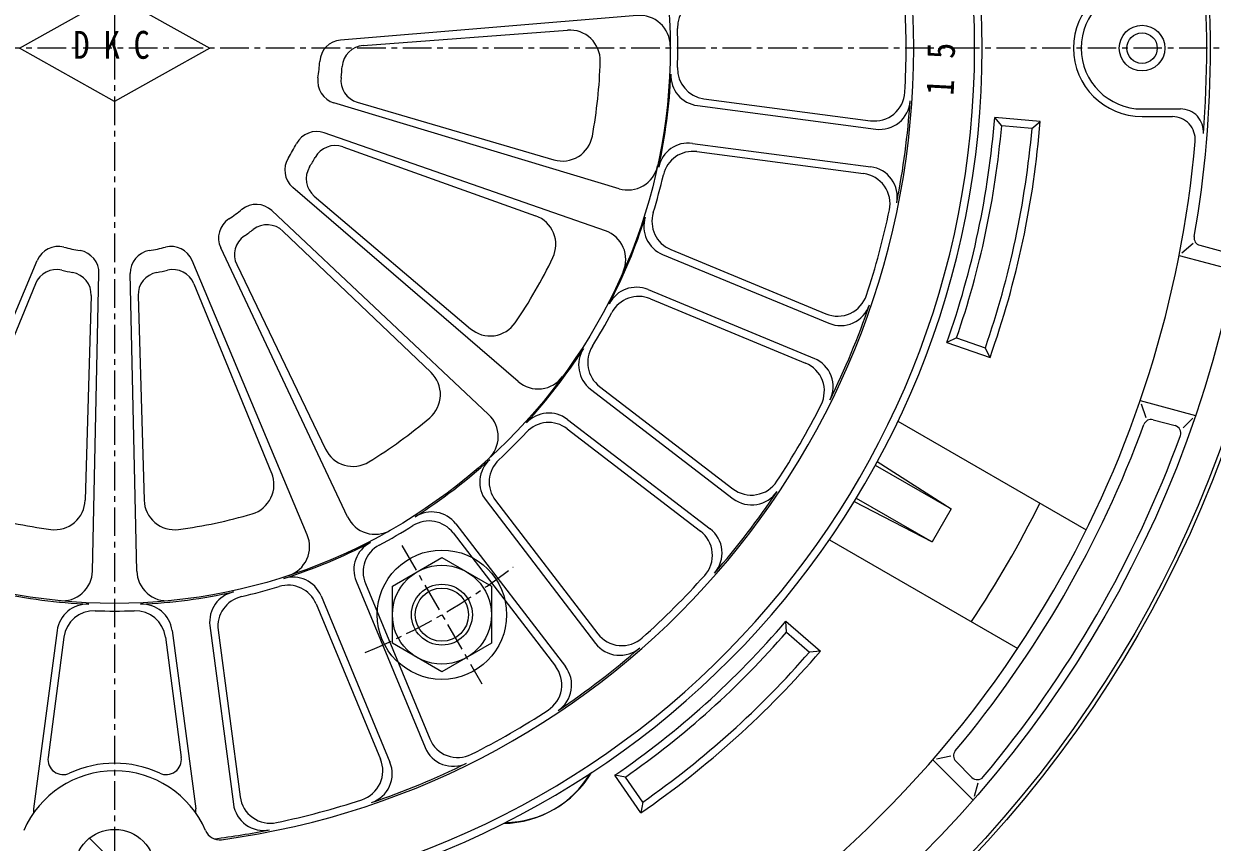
# Model space of a CAD drawing. Units: millimetres, scale not verified. Extents: x -1380 to 1380, y -955 to 955.
# Drawn here: x -462 to -305.9, y 120.5 to 228.1 of the extents above; entities that cross this region are included whole.
import ezdxf
from ezdxf.enums import TextEntityAlignment as Align

# ---------------------------------------------------------------- set-up
doc = ezdxf.new("R2010")
doc.units = ezdxf.units.MM
doc.header["$LTSCALE"] = 3
doc.linetypes.add('USER1', pattern=[2, 1.25, -0.25, 0.25, -0.25])
for name, color, linetype, lineweight in [('0-2_L-2', 7, 'Continuous', 18), ('0-4_L-5', 2, 'USER1', 18), ('0-5_L-3', 7, 'Continuous', 18), ('0-B_L-1a', 3, 'Continuous', 18), ('0-C_L-1b', 150, 'Continuous', 18)]:
    doc.layers.add(name, color=color, linetype=linetype, lineweight=lineweight)
doc.styles.add('ＭＳ ゴシック', font='')
doc.styles.get('ＭＳ ゴシック').set_extended_font_data('MS Gothic')

msp = doc.modelspace()

# ---------------------------------------------------------------- linework, layer by layer
at = {"layer": '0-2_L-2', "color": 2, "linetype": 'USER1'}
msp.add_line((-412.329, 159.512), (-401.829, 141.325), dxfattribs=at)
at = {"layer": '0-2_L-2'}
for radius in [155, 154.5]:
    msp.add_circle((-450.079, 224.897), radius, dxfattribs=at)
at = {"layer": '0-2_L-2', "color": 2, "linetype": 'USER1'}
msp.add_arc((-450.079, 224.897), 86, 292.5, 307.5, dxfattribs=at)
at = {"layer": '0-4_L-5'}
for p, q in [((-450.079, 476.517), (-450.079, -26.723)), ((-198.459, 224.897), (-701.699, 224.897))]:
    msp.add_line(p, q, dxfattribs=at)
at = {"layer": '0-5_L-3'}
msp.add_line((-453.344, 121.009), (-450.964, 118.63), dxfattribs=at)
msp.add_lwpolyline([(-413.579, 154.172), (-407.079, 157.924), (-400.579, 154.172), (-400.579, 146.666), (-407.079, 142.913), (-413.579, 146.666)], close=True, dxfattribs=at)
for centre, radius in [((-407.079, 150.419), 8.5), ((-407.079, 150.419), 6.5), ((-407.079, 150.419), 4), ((-407.079, 150.419), 3.5), ((-450.08, 116.897), 5.3)]:
    msp.add_circle(centre, radius, dxfattribs=at)
at = {"layer": '0-B_L-1a'}
for p, q in [((-381.412, 229.189), (-420.391, 225.947)), ((-417.412, 225.234), (-390.575, 227.256)), ((-383.805, 206.421), (-421.258, 217.697)), ((-418.196, 217.775), (-392.365, 210.218)), ((-373.51, 217.338), (-350.064, 214.251)), ((-372.648, 218.233), (-350.757, 215.351)), ((-385.602, 200.889), (-422.53, 213.781)), ((-420.099, 211.918), (-394.76, 202.849)), ((-374.163, 212.381), (-350.717, 209.294)), ((-373.562, 211.293), (-351.671, 208.411)), ((-397.049, 181.062), (-426.678, 206.597)), ((-423.849, 205.422), (-403.326, 188.012)), ((-400.942, 176.739), (-429.433, 203.537)), ((-427.97, 200.846), (-408.51, 182.255)), ((-419.463, 163.283), (-436.145, 198.661)), ((-377.011, 198.42), (-356.612, 189.97)), ((-475.381, 160.916), (-460.252, 196.986)), ((-424.777, 160.916), (-439.906, 196.986)), ((-378.076, 197.778), (-356.227, 188.728)), ((-452.988, 156.157), (-452.138, 195.261)), ((-447.171, 156.157), (-448.02, 195.261)), ((-434.038, 196.437), (-422.37, 172.185)), ((-460.495, 193.932), (-470.711, 169.034)), ((-439.663, 193.932), (-429.448, 169.034)), ((-453.158, 192.373), (-453.953, 165.472)), ((-447, 192.373), (-446.206, 165.472)), ((-379.989, 193.159), (-358.141, 184.109)), ((-379.69, 191.952), (-359.291, 183.503)), ((-387.548, 180.066), (-368.787, 165.67)), ((-386.354, 180.41), (-368.837, 166.969)), ((-390.592, 176.099), (-371.83, 161.703)), ((-390.615, 174.857), (-373.098, 161.416)), ((-401.282, 165.409), (-386.886, 146.648)), ((-400.039, 165.433), (-386.598, 147.916)), ((-405.593, 161.171), (-392.151, 143.654)), ((-405.248, 162.365), (-390.852, 143.604)), ((-418.341, 154.807), (-409.291, 132.958)), ((-417.135, 154.508), (-408.685, 134.109)), ((-423.602, 151.829), (-415.152, 131.43)), ((-422.96, 152.893), (-413.911, 131.045)), ((-437.563, 148.98), (-434.476, 125.534)), ((-436.475, 148.379), (-433.593, 126.489)), ((-457.638, 148.328), (-460.725, 124.882)), ((-456.743, 147.466), (-458.824, 131.659)), ((-443.416, 147.466), (-441.335, 131.659)), ((-442.52, 148.328), (-439.434, 124.882))]:
    msp.add_line(p, q, dxfattribs=at)
msp.add_lwpolyline([(-437.579, 224.897), (-450.079, 217.897), (-462.579, 224.897), (-450.079, 231.897)], close=True, dxfattribs=at)
msp.add_circle((-450.079, 224.897), 73, dxfattribs=at)
for centre, radius, start, end in [((-450.079, 224.897), 114, 93.07089, 266.92911), ((-450.079, 224.897), 113, 93.61565, 266.38435), ((-450.079, 224.897), 114, 273.07089, 86.92911), ((-450.079, 224.897), 113, 273.61565, 86.38435), ((-450.079, 224.897), 105, 277.68835, 82.31165), ((-372.126, 227.595), 4, 97.5, 181.98227), ((-450.079, 224.897), 104, 356.80122, 3.19878), ((-381.08, 225.203), 4, 0.2543, 94.75497), ((-390.274, 223.267), 4, 358.43925, 94.30797), ((-450.079, 224.897), 74, 358.01773, 1.98227), ((-420.142, 222.957), 3, 94.75497, 176.29321), ((-417.186, 222.243), 3, 94.30797, 175.3871), ((-450.079, 224.897), 27, 351.70679, 356.29321), ((-450.079, 224.897), 30, 352.6129, 355.3871), ((-450.079, 224.897), 63.827, 349.56075, 358.43925), ((-372.126, 222.199), 4, 178.01773, 262.5), ((-420.393, 220.57), 3, 171.70679, 253.24503), ((-417.353, 220.654), 3, 172.6129, 253.69203), ((-450.079, 224.897), 73.175, 347.66859, 357.33141), ((-372.988, 221.304), 4, 177.33141, 262.5), ((-350.235, 219.317), 4, 262.5, 356.80122), ((-349.542, 218.217), 4, 262.5, 356.19874), ((-450.079, 224.897), 104.759, 348.80126, 356.19874), ((-423.519, 210.949), 3, 70.75497, 152.29321), ((-391.242, 214.057), 4, 253.69203, 349.56075), ((-374.685, 208.415), 4, 82.5, 167.66859), ((-450.079, 224.897), 27, 327.70679, 332.29321), ((-421.109, 209.094), 3, 70.30797, 151.3871), ((-374.084, 207.327), 4, 82.5, 166.98227), ((-424.72, 208.869), 3, 147.70679, 229.24503), ((-421.908, 207.71), 3, 148.6129, 229.69203), ((-450.079, 224.897), 30, 328.6129, 331.3871), ((-382.652, 210.252), 4, 253.24503, 347.7457), ((-351.239, 205.328), 4, 348.80126, 82.5), ((-450.079, 224.897), 74, 343.01773, 346.98227), ((-352.193, 204.445), 4, 348.19878, 82.5), ((-450.079, 224.897), 27, 303.70679, 308.29321), ((-431.489, 201.351), 3, 46.75497, 128.29321), ((-375.481, 202.115), 4, 163.01773, 247.5), ((-450.079, 224.897), 104, 341.80122, 348.19878), ((-433.431, 199.94), 3, 123.70679, 205.24503), ((-430.042, 198.677), 3, 46.30797, 127.3871), ((-396.107, 199.083), 4, 334.43925, 70.30797), ((-450.079, 224.897), 73.175, 332.66859, 342.33141), ((-376.545, 201.473), 4, 162.33141, 247.5), ((-431.334, 197.738), 3, 124.6129, 205.69203), ((-450.079, 224.897), 30, 304.6129, 307.3871), ((-386.921, 197.112), 4, 336.2543, 70.75497), ((-457.486, 195.826), 3, 75.70679, 157.24503), ((-450.079, 224.897), 27, 255.70679, 260.29321), ((-450.079, 224.897), 27, 279.70679, 284.29321), ((-442.673, 195.826), 3, 22.75497, 104.29321), ((-455.138, 195.326), 3, 358.75497, 80.29321), ((-445.021, 195.326), 3, 99.70679, 181.24503), ((-450.079, 224.897), 63.827, 325.56075, 334.43925), ((-457.72, 192.794), 3, 76.6129, 157.69203), ((-450.079, 224.897), 30, 256.6129, 259.3871), ((-456.157, 192.461), 3, 358.30797, 79.3871), ((-444.002, 192.461), 3, 100.6129, 181.69203), ((-450.079, 224.897), 30, 280.6129, 283.3871), ((-442.439, 192.794), 3, 22.30797, 103.3871), ((-381.52, 189.463), 4, 67.5, 152.66859), ((-381.221, 188.257), 4, 67.5, 151.98227), ((-355.081, 193.665), 4, 247.5, 341.80122), ((-354.697, 192.424), 4, 247.5, 341.19874), ((-450.079, 224.897), 104.759, 333.80126, 341.19874), ((-450.079, 224.897), 74, 328.01773, 331.98227), ((-400.738, 191.063), 4, 229.69203, 325.56075), ((-450.079, 224.897), 73.175, 317.66859, 327.33141), ((-385.113, 183.239), 4, 147.33141, 232.5), ((-383.919, 183.584), 4, 148.01773, 232.5), ((-360.822, 179.807), 4, 333.19878, 67.5), ((-359.672, 180.413), 4, 333.80126, 67.5), ((-411.273, 179.363), 4, 310.43925, 46.30797), ((-394.438, 184.092), 4, 229.24503, 323.7457), ((-403.682, 173.825), 4, 312.2543, 46.75497), ((-393.027, 172.926), 4, 52.5, 137.66859), ((-450.079, 224.897), 104, 326.80122, 333.19878), ((-450.079, 224.897), 63.827, 301.56075, 310.43925), ((-393.05, 171.683), 4, 52.5, 136.98227), ((-450.079, 224.897), 74, 313.01773, 316.98227), ((-418.766, 173.919), 4, 205.69203, 301.56075), ((-450.079, 224.897), 73.175, 302.66859, 312.33141), ((-398.108, 167.844), 4, 132.33141, 217.5), ((-396.866, 167.868), 4, 133.01773, 217.5), ((-433.148, 167.515), 4, 286.43925, 22.30797), ((-366.402, 170.142), 4, 232.5, 326.80122), ((-450.079, 224.897), 104.759, 318.80126, 326.19874), ((-366.351, 168.843), 4, 232.5, 326.19874), ((-457.951, 165.59), 4, 262.43925, 358.30797), ((-442.207, 165.59), 4, 181.69203, 277.56075), ((-450.079, 224.897), 63.827, 253.56075, 262.43925), ((-450.079, 224.897), 63.827, 277.56075, 286.43925), ((-415.845, 164.989), 4, 205.24503, 299.7457), ((-408.766, 158.736), 4, 37.5, 121.98227), ((-408.422, 159.93), 4, 37.5, 122.66859), ((-428.466, 159.369), 4, 288.2543, 22.75497), ((-450.079, 224.897), 74, 298.01773, 301.98227), ((-375.533, 158.242), 4, 318.19878, 52.5), ((-374.265, 158.53), 4, 318.80126, 52.5), ((-450.079, 224.897), 73.175, 287.66859, 297.33141), ((-414.645, 156.337), 4, 117.33141, 202.5), ((-413.439, 156.038), 4, 118.01773, 202.5), ((-456.987, 156.244), 4, 264.2543, 358.75497), ((-443.172, 156.244), 4, 181.24503, 275.7457), ((-426.656, 151.362), 4, 22.5, 107.66859), ((-450.079, 224.897), 104, 311.80122, 318.19878), ((-450.079, 224.897), 73.175, 257.66859, 267.33141), ((-450.079, 224.897), 73.175, 272.66859, 282.33141), ((-433.597, 149.502), 4, 102.33141, 187.5), ((-450.079, 224.897), 74, 283.01773, 286.98227), ((-427.297, 150.298), 4, 22.5, 106.98227), ((-453.673, 147.806), 4, 87.33141, 172.5), ((-446.486, 147.806), 4, 7.5, 92.66859), ((-432.51, 148.901), 4, 103.01773, 187.5), ((-452.777, 146.944), 4, 88.01773, 172.5), ((-450.079, 224.897), 74, 268.01773, 271.98227), ((-447.381, 146.944), 4, 7.5, 91.98227), ((-383.425, 150.351), 4, 217.5, 311.80122), ((-450.079, 224.897), 104.759, 303.80126, 311.19874), ((-383.712, 149.083), 4, 217.5, 311.19874), ((-395.325, 141.219), 4, 303.19878, 37.5), ((-394.026, 141.169), 4, 303.80126, 37.5), ((-450.079, 224.897), 104, 296.80122, 303.19878), ((-405.596, 134.489), 4, 202.5, 296.19874), ((-404.99, 135.639), 4, 202.5, 296.80122), ((-456.841, 131.398), 2, 172.5, 295.00015), ((-443.317, 131.398), 2, 244.99985, 7.5), ((-418.848, 129.899), 4, 288.19878, 22.5), ((-450.079, 116.897), 13, 23.26982, 156.73018), ((-450.079, 116.897), 14, 64.99985, 115.00015), ((-417.606, 129.514), 4, 288.80126, 22.5), ((-450.079, 224.897), 104.759, 288.80126, 296.19874), ((-430.511, 126.056), 4, 187.5, 281.19874), ((-429.628, 127.011), 4, 187.5, 281.80122), ((-450.079, 224.897), 104, 281.80122, 288.19878), ((-456.759, 124.36), 4, 172.5, 180.71805), ((-443.399, 124.36), 4, 359.28195, 7.5), ((-436.3, 122.823), 2, 203.26982, 277.68835), ((-450.079, 224.897), 104.759, 277.1633, 281.19874)]:
    msp.add_arc(centre, radius, start, end, dxfattribs=at)
at = {"layer": '0-C_L-1b'}
for p, q in [((-333.525, 214.7), (-334.438, 215.783)), ((-328.461, 215.26), (-334.438, 215.783)), ((-315.079, 216.897), (-310.011, 216.897)), ((-315.079, 215.897), (-311.096, 215.897)), ((-329.54, 214.351), (-333.525, 214.7)), ((-329.54, 214.351), (-328.461, 215.26)), ((-308.379, 199.218), (-309.832, 197.965)), ((-307.493, 198.98), (-304.584, 198.201)), ((-310.211, 197.638), (-302.95, 195.692)), ((-339.454, 186.805), (-340.729, 186.187)), ((-340.729, 186.187), (-335.056, 184.233)), ((-339.454, 186.805), (-335.672, 185.503)), ((-335.056, 184.233), (-335.672, 185.503)), ((-315.32, 178.57), (-308.059, 176.624)), ((-314.524, 176.286), (-315.156, 178.097)), ((-347.161, 175.869), (-322.418, 161.584)), ((-313.638, 176.048), (-310.729, 175.269)), ((-309.678, 174.987), (-308.411, 176.268)), ((-349.869, 170.546), (-340.173, 164.329)), ((-350.126, 170.076), (-340.173, 164.329)), ((-352.626, 165.746), (-342.673, 159.999)), ((-352.906, 165.288), (-342.673, 159.999)), ((-340.173, 164.329), (-342.673, 159.999)), ((-356.161, 160.281), (-331.418, 145.995)), ((-361.778, 148.138), (-361.88, 149.552)), ((-361.88, 149.552), (-357.352, 145.615)), ((-361.778, 148.138), (-358.76, 145.514)), ((-357.352, 145.615), (-358.76, 145.514)), ((-342.579, 131.356), (-337.264, 126.04)), ((-340.203, 131.808), (-342.088, 131.449)), ((-339.555, 131.16), (-337.425, 129.03)), ((-382.971, 129.056), (-384.366, 129.305)), ((-380.925, 124.39), (-384.366, 129.305)), ((-380.677, 125.78), (-382.971, 129.056)), ((-336.656, 128.261), (-337.132, 126.523)), ((-380.677, 125.78), (-380.925, 124.39))]:
    msp.add_line(p, q, dxfattribs=at)
for centre, radius in [((-450.079, 224.897), 150), ((-315.079, 224.897), 3), ((-315.079, 224.897), 2)]:
    msp.add_circle(centre, radius, dxfattribs=at)
for centre, radius, start, end in [((-450.579, 224.897), 144.5, 350.12605, 9.87395), ((-450.079, 224.897), 143.5, 355.50961, 4.49039), ((-315.079, 224.897), 9, 90, 270), ((-315.079, 224.897), 8, 90, 270), ((-450.079, 224.897), 116, 340.50606, 355.49394), ((-311.096, 212.897), 3, 355.06523, 90), ((-310.011, 213.897), 3, 355.50961, 90), ((-450.079, 224.897), 117, 341, 355), ((-450.079, 224.897), 121, 341, 355), ((-450.079, 224.897), 122, 340.53036, 355.46964), ((-450.079, 224.897), 142.5, 330, 355.06523), ((-307.235, 199.946), 1, 170.12605, 255), ((-450.512, 225.147), 144.5, 320.12605, 339.87395), ((-313.897, 175.082), 1, 75, 159.87395), ((-310.988, 174.303), 1, 339.97778, 75), ((-450.512, 225.147), 149.5, 320.02222, 339.97778), ((-450.079, 224.897), 135.486, 326.19119, 333.80881), ((-450.079, 224.897), 142.5, 210, 270), ((-450.079, 224.897), 142.5, 270, 330), ((-450.079, 224.897), 116, 304.50606, 319.49394), ((-450.079, 224.897), 117, 305, 319), ((-450.079, 224.897), 122, 304.53036, 319.46964), ((-450.079, 224.897), 121, 305, 319), ((-338.847, 131.867), 1, 140.12605, 225), ((-399.321, 136.98), 14, 271.34108, 328.65892), ((-398.821, 136.114), 13, 270.38359, 329.61641), ((-336.718, 129.737), 1, 225, 320.02222)]:
    msp.add_arc(centre, radius, start, end, dxfattribs=at)

# ---------------------------------------------------------------- texts
at = {"layer": '0-B_L-1a', "color": 7, "style": 'ＭＳ ゴシック', "width": 0.85}
for s, p in [('D', (-455.496, 222.397)), ('K', (-451.496, 222.397)), ('C', (-447.597, 222.397))]:
    msp.add_text(s, height=3.666, dxfattribs=at).set_placement(p, align=Align.BOTTOM_LEFT)
for s, rotation, p in [('5', 90, (-338.579, 223.48)), ('1', 87, (-338.759, 218.556))]:
    msp.add_text(s, height=3.666, rotation=rotation, dxfattribs=at).set_placement(p, align=Align.BOTTOM_LEFT)

doc.saveas('drawing.dxf')
